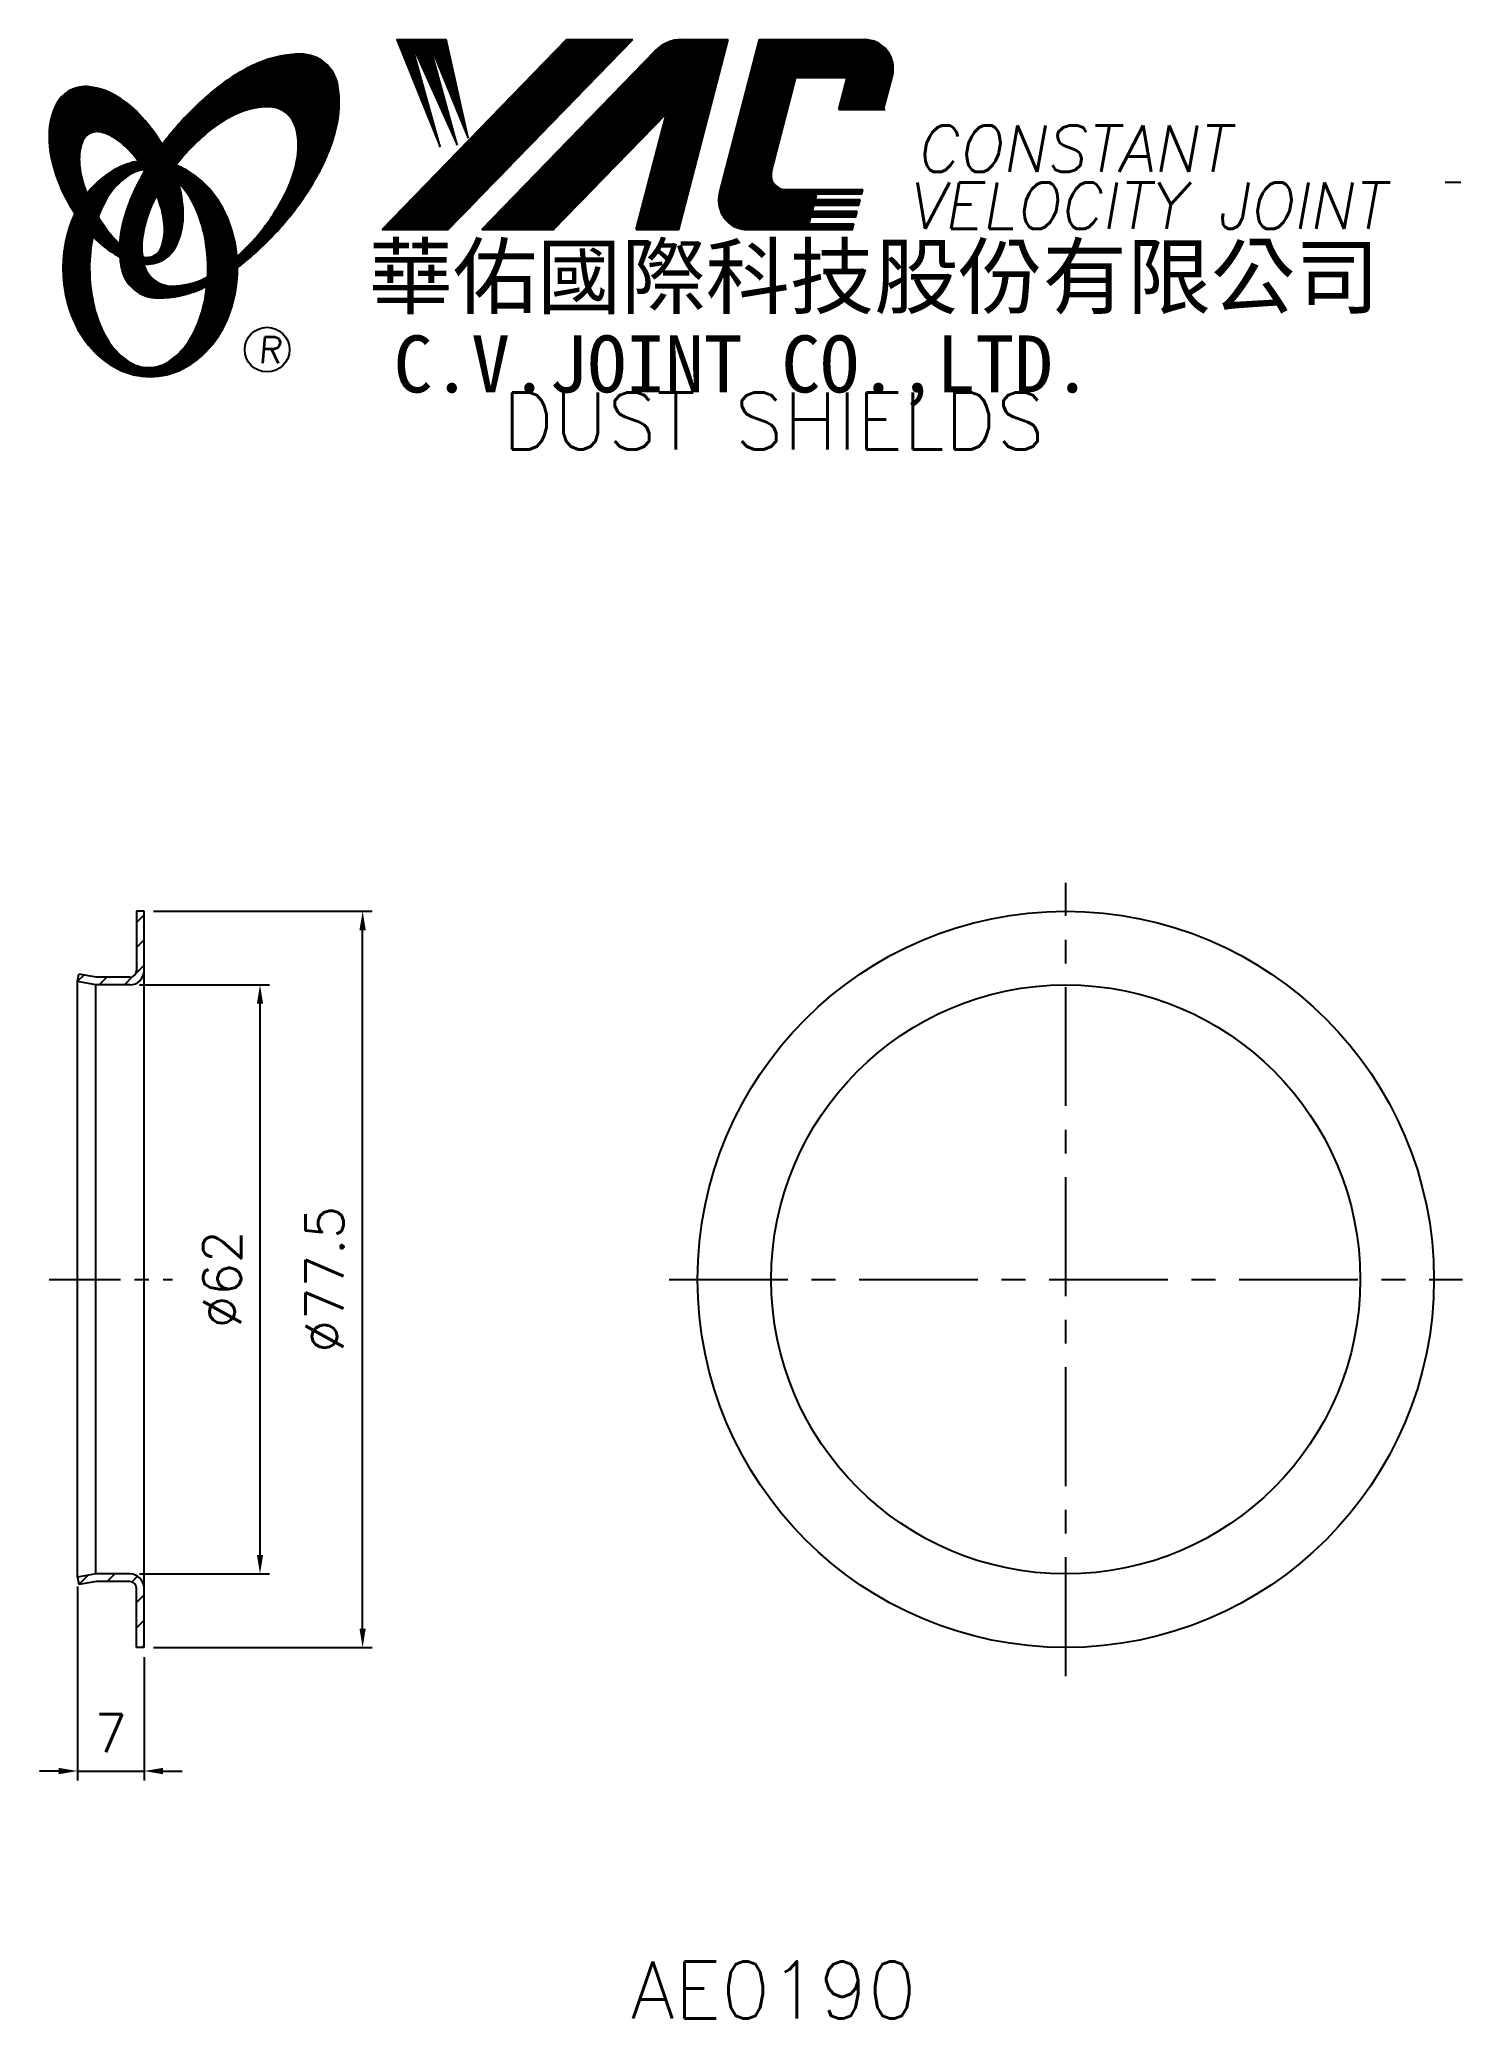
# Model space of a CAD drawing. Extents: x 670 to 820, y 258 to 466.
import ezdxf
from ezdxf.enums import TextEntityAlignment as Align

# ---------------------------------------------------------------- set-up
doc = ezdxf.new("R2010")
doc.units = 0
doc.header["$LTSCALE"] = 10
doc.header["$MEASUREMENT"] = 0
doc.linetypes.add('CENTER', pattern=[2, 1.25, -0.25, 0.25, -0.25])
doc.layers.get('0').update_dxf_attribs({"linetype": 'CONTINUOUS'})
doc.layers.get('DEFPOINTS').update_dxf_attribs({"linetype": 'CONTINUOUS'})
doc.layers.add('4', color=7, linetype='CONTINUOUS')
doc.styles.add('CHINA', font='KAIU.TTF')
doc.styles.add('ITALICC', font='simplex.shx')
doc.dimstyles.new('STANDARD$0', dxfattribs={"dimtxt": 4, "dimasz": 2, "dimexe": 1, "dimexo": 1, "dimgap": 2, "dimtad": 1, "dimdec": 4, "dimzin": 10, "dimtxsty": 'ITALICC', "dimcen": 2, "dimclrd": 5, "dimclre": 5, "dimclrt": 18, "dimaunit": 1, "dimazin": 3, "dimtp": 0.1, "dimtfac": 0.7, "dimtdec": 4, "dimtmove": 0, "dimatfit": 3, "dimtolj": 1, "dimtzin": 10})
pattern_1 = [(45, (740.334627, 222.484405), (-0.00727476112, 0.00727476112), [])]
pattern_2 = [(45, (571.744082, 258.788814), (-0.00883883476, 0.00883883476), [])]

# ---------------------------------------------------------------- blocks, each defined once
blk = doc.blocks.new('*D4')
at = {"color": 5, "linetype": 'BYBLOCK'}
for p, q in [((680.28, 366.73), (693.98, 366.73)), ((692.98, 306.73), (692.98, 364.73)), ((680.28, 304.73), (693.98, 304.73))]:
    blk.add_line(p, q, dxfattribs=at)
for points in [[(692.65, 364.73), (693.31, 364.73), (692.98, 366.73)], [(692.65, 306.73), (693.31, 306.73), (692.98, 304.73)]]:
    blk.add_solid(points, dxfattribs=at)
at = {"layer": 'DEFPOINTS', "color": 0, "linetype": 'BYBLOCK'}
for p in [(679.28, 366.73), (692.98, 366.73), (679.28, 304.73)]:
    blk.add_point(p, dxfattribs=at)
at = {"color": 18, "linetype": 'BYBLOCK', "insert": (688.98, 335.73), "char_height": 4, "attachment_point": 5, "rotation": 90, "style": 'ITALICC'}
blk.add_mtext('\\A1;∅62', dxfattribs=at)
blk = doc.blocks.new('*D5')
at = {"color": 5, "linetype": 'BYBLOCK'}
for p, q in [((681.78, 374.48), (704.78, 374.48)), ((703.78, 298.98), (703.78, 372.48)), ((681.78, 296.98), (704.78, 296.98))]:
    blk.add_line(p, q, dxfattribs=at)
for points in [[(703.45, 372.48), (704.11, 372.48), (703.78, 374.48)], [(703.45, 298.98), (704.11, 298.98), (703.78, 296.98)]]:
    blk.add_solid(points, dxfattribs=at)
at = {"layer": 'DEFPOINTS', "color": 0, "linetype": 'BYBLOCK'}
for p in [(680.78, 374.48), (703.78, 374.48), (680.78, 296.98)]:
    blk.add_point(p, dxfattribs=at)
at = {"color": 18, "linetype": 'BYBLOCK', "insert": (699.78, 335.73), "char_height": 4, "attachment_point": 5, "rotation": 90, "style": 'ITALICC'}
blk.add_mtext('\\A1;∅77.5', dxfattribs=at)
blk = doc.blocks.new('*D6')
at = {"color": 5, "linetype": 'BYBLOCK'}
for p, q in [((673.78, 303.39), (673.78, 282.98)), ((680.78, 295.98), (680.78, 282.98)), ((671.78, 283.98), (669.78, 283.98)), ((673.78, 283.98), (680.78, 283.98)), ((682.78, 283.98), (684.78, 283.98))]:
    blk.add_line(p, q, dxfattribs=at)
for points in [[(671.78, 284.31), (671.78, 283.64), (673.78, 283.98)], [(682.78, 284.31), (682.78, 283.64), (680.78, 283.98)]]:
    blk.add_solid(points, dxfattribs=at)
at = {"layer": 'DEFPOINTS', "color": 0, "linetype": 'BYBLOCK'}
for p in [(673.78, 304.39), (680.78, 296.98), (680.78, 283.98)]:
    blk.add_point(p, dxfattribs=at)
at = {"color": 18, "linetype": 'BYBLOCK', "insert": (677.28, 287.98), "char_height": 4, "attachment_point": 5, "style": 'ITALICC'}
blk.add_mtext('\\A1;7', dxfattribs=at)

msp = doc.modelspace()

# ---------------------------------------------------------------- hatches: boundary and pattern name
at = {"layer": '4', "linetype": 'CONTINUOUS'}
h = msp.add_hatch(dxfattribs=at)
h.set_pattern_fill('ANSI31', color=5, scale=0.082305, style=0)
h.set_pattern_definition([(45, (571.744082, 258.788814), (-0.00727476112, 0.00727476112), [])])
h.paths.add_polyline_path([(693.77955, 459.15732, -0.172879177), (695.72103, 458.49875, -0.172879177), (696.80832, 456.7607, -0.104527385), (696.8361, 453.43251, -0.065680101), (695.66657, 450.03055, -0.051823203), (693.22615, 446.18816, -0.044272532), (690.55118, 443.36183, -0.020203161), (690.60476, 442.22391, 0.006517006), (691.00931, 442.53599, 0.049863361), (695.56274, 446.94905, 0.049863361), (699.15238, 452.17622, 0.063682799), (700.97342, 456.80356, 0.103597411), (701.16272, 461.38753, 0.177892575), (699.81411, 463.75781, 0.177892575), (697.25172, 464.69114, 0.103597411), (692.76392, 463.73809, 0.063682799), (688.50618, 461.16902, 0.049863361), (683.95275, 456.75596, 0.016070017), (682.68205, 455.14964, -0.007061632), (682.92934, 454.71261, -0.031648676), (683.88192, 452.67604, -0.008069351), (684.31383, 453.24035, -0.051823203), (687.4922, 456.4988, -0.065680101), (690.53413, 458.41916, -0.104527385)])
h.paths.add_polyline_path([(680.70388, 445.996, -0.065680101), (681.87341, 449.39796, -0.006063428), (682.11735, 449.87297, 0.027613469), (681.39052, 451.46104, 0.017011252), (680.8571, 452.39602, 0.007829282), (680.36311, 451.52879, 0.063682799), (678.54207, 446.90144, 0.103597411), (678.35277, 442.31747, 0.177892575), (679.70138, 439.9472, 0.177892575), (682.26377, 439.01387, 0.103597411), (686.75157, 439.96691, 0.008811776), (687.37854, 440.25699, 0.013922709), (687.45586, 441.2268, -0.009086703), (687.00585, 441.00935, -0.104527385), (683.76043, 440.27119, -0.172879177), (681.81895, 440.92976, -0.172879177), (680.73166, 442.66781, -0.104527385)])
h = msp.add_hatch(dxfattribs=at)
h.set_pattern_fill('ANSI31', color=5, scale=0.1, style=0)
h.set_pattern_definition(pattern_2)
h.paths.add_polyline_path([(732.20279, 466.2198), (725.24548, 466.2198), (705.82887, 446.21604), (712.78618, 446.21604)])
h.paths.add_polyline_path([(735.74968, 458.45423), (732.5693, 446.21604), (737.05029, 446.21604), (742.24872, 466.2198), (737.352, 466.2198, 0.202785967), (734.61792, 465.06338), (716.32379, 446.21604), (723.87071, 446.21604)])
h.paths.add_polyline_path([(749.37678, 462.22138), (754.7705, 462.22138), (753.90149, 458.87736), (758.61831, 458.87736), (759.53502, 462.40493, 0.490800957), (756.58482, 466.2198), (745.55051, 466.2198), (741.34345, 450.03091, 0.490800957), (744.29365, 446.21604), (755.32797, 446.21604), (755.48242, 446.81035), (750.7656, 446.81035), (750.95896, 447.55443), (755.67578, 447.55443), (755.83434, 448.16457), (751.11752, 448.16457), (751.27876, 448.78504), (755.99558, 448.78504), (756.15177, 449.38603), (751.43495, 449.38603), (751.59175, 449.98941), (756.30857, 449.98941), (756.4253, 450.4386), (748.28555, 450.4386, -0.490800957), (746.81045, 452.34604)])
h = msp.add_hatch(dxfattribs=at)
h.set_pattern_fill('ANSI31', color=1, scale=0.1, style=0)
h.set_pattern_definition(pattern_2)
h.paths.add_polyline_path([(712.56085, 466.2198), (707.38352, 466.2198), (711.95429, 454.91606), (708.88835, 465.87404), (713.72309, 455.15172), (710.77508, 465.87404), (714.9023, 455.85868)])
h = msp.add_hatch(dxfattribs=at)
h.set_pattern_fill('ANSI31', color=3, scale=0.082305, style=0)
h.set_pattern_definition(pattern_1)
h.paths.add_polyline_path([(677.98305, 460.20815, 0.106488277), (675.04117, 461.24673, 0.158297415), (672.95097, 460.85168, 0.158297415), (671.49164, 459.30399, 0.106488277), (670.78083, 456.26623, 0.071723199), (671.19887, 452.95327, 0.058080454), (672.74386, 449.13788, 0.058080454), (675.1249, 445.78009, 0.071723199), (677.69014, 443.64234, 0.020895977), (678.23033, 443.34035, -0.030777155), (678.21442, 444.71657, -0.042059526), (677.11806, 445.87933, -0.04691039), (675.4989, 448.36048, -0.04691039), (674.37062, 451.09997, -0.060581117), (673.96852, 453.36203, -0.10187153), (674.28014, 455.45023, -0.185892489), (675.06023, 456.34188, -0.185892489), (676.23687, 456.48, -0.10187153), (678.13452, 455.55446, -0.060581117), (679.77135, 453.94219, -0.04691039), (681.39052, 451.46104, -0.04691039), (682.5188, 448.72156, -0.060581117), (682.9209, 446.45949, -0.10187153), (682.60928, 444.37129, -0.185892489), (681.82919, 443.47964, -0.185892489), (680.65255, 443.34152, -0.002013383), (680.61175, 443.35215, 0.021593804), (680.73166, 442.66781, 0.006477741), (680.74966, 442.59077, 0.14950097), (682.72222, 442.99881, 0.158297415), (684.18155, 444.5465, 0.106488277), (684.89237, 447.58427, 0.071723199), (684.47432, 450.89722, 0.058080454), (682.92934, 454.71261, 0.058080454), (680.54829, 458.0704, 0.071723199)])
h = msp.add_hatch(dxfattribs=at)
h.set_pattern_fill('ANSI31', color=1, scale=0.082305, style=0)
h.set_pattern_definition(pattern_1)
h.paths.add_polyline_path([(679.07667, 451.88471, -0.120168026), (680.76846, 452.53809, 0.016865385), (680.1687, 453.42083, 0.076648372), (678.01248, 452.70192, 0.104809576), (674.92802, 450.18882, 0.005838257), (674.76108, 449.97662, 0.028089978), (675.4989, 448.36048, 0.014237292), (675.94103, 447.57543, -0.045767751), (676.86621, 449.51228, -0.106890197)])
h.paths.add_polyline_path([(675.0453, 442.13009, -0.048711043), (675.37541, 445.51042, -0.007865741), (675.1249, 445.78009, -0.037695478), (673.48903, 447.89885, 0.03042545), (672.9637, 446.59488, 0.080710289), (672.23827, 442.13009, 0.080710289), (672.9637, 437.6653, 0.089265679), (674.92802, 434.07136, 0.104809576), (678.01248, 431.55826, 0.11926607), (681.42167, 430.73332, 0.11926607), (684.83086, 431.55826, 0.104809576), (687.91532, 434.07136, 0.089265679), (689.87964, 437.6653, 0.080710289), (690.60508, 442.13009, 0.080710289), (689.87964, 446.59488, 0.089265679), (687.91532, 450.18882, 0.104809576), (684.83086, 452.70192, 0.025513357), (684.13763, 453.01467, 0.004818181), (683.88192, 452.67604, -0.023722145), (684.42314, 451.07929, -0.065307489), (685.65832, 449.51228, -0.073950765), (686.97077, 446.31455, -0.060532391), (687.47923, 442.13009, -0.060532391), (686.97077, 437.94562, -0.073950765), (685.65832, 434.7479, -0.106890197), (683.44786, 432.37547, -0.153118262), (681.26226, 431.69009, -0.153118262), (679.07667, 432.37547, -0.106890197), (676.86621, 434.7479, -0.073950765), (675.55376, 437.94562, -0.060532391)])
h = msp.add_hatch(dxfattribs=at)
h.set_pattern_fill('ANSI31', color=5, scale=15, style=0)
h.set_pattern_definition([(45, (98.1426, -41.4803), (-1.325825, 1.325825), [])])
h.paths.add_polyline_path([(680.779, 303.22571, 0.414213562), (679.279, 304.72571), (675.70901, 304.72571), (673.779, 304.38539), (673.91792, 303.59755), (675.779, 303.92571), (679.279, 303.92571, -0.414213562), (679.979, 303.22571), (679.979, 296.97571), (680.779, 296.97571)])
h.paths.add_polyline_path([(679.979, 368.22571, -0.414213562), (679.279, 367.52571), (675.779, 367.52571), (673.91792, 367.85386), (673.779, 367.06602), (675.70901, 366.72571), (679.279, 366.72571, 0.414213562), (680.779, 368.22571), (680.779, 374.47571), (679.979, 374.47571)])

# ---------------------------------------------------------------- linework, layer by layer
at = {"layer": '4', "color": 5, "linetype": 'CONTINUOUS'}
for p, q in [((705.82887, 446.21604), (725.24548, 466.2198)), ((712.78618, 446.21604), (732.20279, 466.2198)), ((716.32379, 446.21604), (734.61792, 465.06338)), ((725.24548, 466.2198), (732.20279, 466.2198)), ((737.05029, 446.21604), (742.24872, 466.2198)), ((737.352, 466.2198), (742.24872, 466.2198)), ((741.34345, 450.03091), (745.55051, 466.2198)), ((745.55051, 466.2198), (756.58482, 466.2198)), ((758.61831, 458.87736), (759.53502, 462.40493)), ((746.81045, 452.34604), (749.37678, 462.22138)), ((749.37678, 462.22138), (754.7705, 462.22138)), ((753.90149, 458.87736), (754.7705, 462.22138)), ((723.87071, 446.21604), (735.74968, 458.45423)), ((732.5693, 446.21604), (735.74968, 458.45423)), ((753.90149, 458.87736), (758.76874, 458.87736)), ((748.28555, 450.4386), (756.4253, 450.4386)), ((751.43495, 449.38603), (751.59175, 449.98941)), ((751.59175, 449.98941), (756.30857, 449.98941)), ((756.30857, 449.98941), (756.4253, 450.4386)), ((819.36338, 451.19117), (817.72741, 451.19117)), ((751.11752, 448.16457), (751.27876, 448.78504)), ((751.11752, 448.16457), (755.83434, 448.16457)), ((751.27876, 448.78504), (755.99558, 448.78504)), ((751.43495, 449.38603), (756.15177, 449.38603)), ((755.67578, 447.55443), (755.83434, 448.16457)), ((755.99558, 448.78504), (756.15177, 449.38603)), ((705.82887, 446.21604), (712.78618, 446.21604)), ((716.32379, 446.21604), (723.87071, 446.21604)), ((732.5693, 446.21604), (737.05029, 446.21604)), ((744.29365, 446.21604), (755.32797, 446.21604)), ((750.7656, 446.81035), (750.95896, 447.55443)), ((750.7656, 446.81035), (755.48242, 446.81035)), ((750.95896, 447.55443), (755.67578, 447.55443)), ((755.32797, 446.21604), (755.48242, 446.81035))]:
    msp.add_line(p, q, dxfattribs=at)
at = {"layer": '4', "color": 1, "linetype": 'CONTINUOUS'}
for p, q in [((707.38352, 466.2198), (712.56085, 466.2198)), ((707.38352, 466.2198), (711.95429, 454.91606)), ((708.88835, 465.87404), (713.72309, 455.15172)), ((711.95429, 454.91606), (708.88835, 465.87404)), ((713.72309, 455.15172), (710.77508, 465.87404)), ((710.77508, 465.87404), (714.9023, 455.85868)), ((714.9023, 455.85868), (712.56085, 466.2198))]:
    msp.add_line(p, q, dxfattribs=at)
at = {"layer": '4', "color": 5, "linetype": 'CENTER'}
for p, q in [((777.78382, 293.97571), (777.78382, 377.47571)), ((736.03382, 335.72571), (819.53382, 335.72571))]:
    msp.add_line(p, q, dxfattribs=at)
at = {"layer": '4', "color": 7, "linetype": 'CONTINUOUS'}
for p, q in [((679.979, 374.47571), (679.979, 368.22571)), ((680.779, 374.47571), (679.979, 374.47571)), ((680.779, 296.97571), (680.779, 374.47571)), ((673.779, 367.06602), (673.91792, 367.85386)), ((673.779, 304.38539), (673.779, 367.06602)), ((675.70901, 366.72571), (673.779, 367.06602)), ((675.779, 367.52571), (673.91792, 367.85386)), ((675.70901, 304.72571), (675.70901, 366.72571)), ((679.279, 366.72571), (675.70901, 366.72571)), ((679.279, 367.52571), (675.779, 367.52571)), ((675.70901, 304.72571), (673.779, 304.38539)), ((673.779, 304.38539), (673.91792, 303.59755)), ((679.279, 304.72571), (675.70901, 304.72571)), ((675.779, 303.92571), (673.91792, 303.59755)), ((679.279, 303.92571), (675.779, 303.92571)), ((679.979, 296.97571), (679.979, 303.22571)), ((680.779, 296.97571), (679.979, 296.97571))]:
    msp.add_line(p, q, dxfattribs=at)
at = {"layer": '4', "color": 5, "linetype": 'CENTER', "ltscale": 0.6}
msp.add_line((670.779, 335.72571), (683.779, 335.72571), dxfattribs=at)
at = {"layer": '4', "color": 5, "linetype": 'CONTINUOUS'}
for points in [[(690.60476, 442.22391, 0.006517006), (691.00931, 442.53599, 0.049863361), (695.56274, 446.94905, 0.049863361), (699.15238, 452.17622, 0.063682799), (700.97342, 456.80356, 0.103597411), (701.16272, 461.38753, 0.177892575), (699.81411, 463.75781, 0.177892575), (697.25172, 464.69114, 0.103597411), (692.76392, 463.73809, 0.063682799), (688.50618, 461.16902, 0.049863361), (683.95275, 456.75596, 0.016070017), (682.68205, 455.14964)], [(690.55118, 443.36183, 0.044272532), (693.22615, 446.18816, 0.051823203), (695.66657, 450.03055, 0.065680101), (696.8361, 453.43251, 0.104527385), (696.80832, 456.7607, 0.172879177), (695.72103, 458.49875, 0.172879177), (693.77955, 459.15732, 0.104527385), (690.53413, 458.41916, 0.065680101), (687.4922, 456.4988, 0.051823203), (684.31383, 453.24035, 0.008069351), (683.88192, 452.67604)], [(680.8571, 452.39602, 0.007829282), (680.36311, 451.52879, 0.063682799), (678.54207, 446.90144, 0.103597411), (678.35277, 442.31747, 0.177892575), (679.70138, 439.9472, 0.177892575), (682.26377, 439.01387, 0.103597411), (686.75157, 439.96691, 0.008811776), (687.37854, 440.25699, 0.008811776)], [(682.11735, 449.87297, 0.006063428), (681.87341, 449.39796, 0.065680101), (680.70388, 445.996, 0.104527385), (680.73166, 442.66781, 0.172879177), (681.81895, 440.92976, 0.172879177), (683.76043, 440.27119, 0.104527385), (687.00585, 441.00935, 0.009086703), (687.45586, 441.2268, 0.009086703)]]:
    msp.add_lwpolyline(points, format="xyb", dxfattribs=at)
at = {"layer": '4', "color": 3, "linetype": 'CONTINUOUS'}
for points in [[(680.74966, 442.59077, 0.14950097), (682.72222, 442.99881, 0.158297415), (684.18155, 444.5465, 0.106488277), (684.89237, 447.58427, 0.071723199), (684.47432, 450.89722, 0.058080454), (682.92934, 454.71261, 0.058080454), (680.54829, 458.0704, 0.071723199), (677.98305, 460.20815, 0.106488277), (675.04117, 461.24673, 0.158297415), (672.95097, 460.85168, 0.158297415), (671.49164, 459.30399, 0.106488277), (670.78083, 456.26623, 0.071723199), (671.19887, 452.95327, 0.058080454), (672.74386, 449.13788, 0.058080454), (675.1249, 445.78009, 0.071723199), (677.69014, 443.64234, 0.020895977), (678.23033, 443.34035, 0.020895977)], [(680.61175, 443.35215, 0.002013383), (680.65255, 443.34152, 0.185892489), (681.82919, 443.47964, 0.185892489), (682.60928, 444.37129, 0.10187153), (682.9209, 446.45949, 0.060581117), (682.5188, 448.72156, 0.04691039), (681.39052, 451.46104, 0.04691039), (679.77135, 453.94219, 0.060581117), (678.13452, 455.55446, 0.10187153), (676.23687, 456.48, 0.185892489), (675.06023, 456.34188, 0.185892489), (674.28014, 455.45023, 0.10187153), (673.96852, 453.36203, 0.060581117), (674.37062, 451.09997, 0.04691039), (675.4989, 448.36048, 0.04691039), (677.11806, 445.87933, 0.042059526), (678.21442, 444.71657, 0.042059526)]]:
    msp.add_lwpolyline(points, format="xyb", dxfattribs=at)
at = {"layer": '4', "color": 1, "linetype": 'CONTINUOUS'}
for points in [[(673.48903, 447.89885, 0.03042545), (672.9637, 446.59488, 0.080710289), (672.23827, 442.13009, 0.080710289), (672.9637, 437.6653, 0.089265679), (674.92802, 434.07136, 0.104809576), (678.01248, 431.55826, 0.11926607), (681.42167, 430.73332, 0.11926607), (684.83086, 431.55826, 0.104809576), (687.91532, 434.07136, 0.089265679), (689.87964, 437.6653, 0.080710289), (690.60508, 442.13009, 0.080710289), (689.87964, 446.59488, 0.089265679), (687.91532, 450.18882, 0.104809576), (684.83086, 452.70192, 0.025513357), (684.13763, 453.01467, 0.025513357)], [(680.1687, 453.42083, 0.076648372), (678.01248, 452.70192, 0.104809576), (674.92802, 450.18882, 0.005838257), (674.76108, 449.97662, 0.005838257)], [(680.76846, 452.53809, 0.120168026), (679.07667, 451.88471, 0.106890197), (676.86621, 449.51228, 0.045767751), (675.94103, 447.57543, 0.045767751)], [(675.37541, 445.51042, 0.048711043), (675.0453, 442.13009, 0.060532391), (675.55376, 437.94562, 0.073950765), (676.86621, 434.7479, 0.106890197), (679.07667, 432.37547, 0.153118262), (681.26226, 431.69009, 0.153118262), (683.44786, 432.37547, 0.106890197), (685.65832, 434.7479, 0.073950765), (686.97077, 437.94562, 0.060532391), (687.47923, 442.13009, 0.060532391), (686.97077, 446.31455, 0.073950765), (685.65832, 449.51228, 0.065307489), (684.42314, 451.07929)]]:
    msp.add_lwpolyline(points, format="xyb", dxfattribs=at)
at = {"layer": '4', "color": 5, "linetype": 'CONTINUOUS'}
msp.add_circle((693.72591, 433.58437), 2.35282, dxfattribs=at)
at = {"layer": '4', "color": 7, "linetype": 'CONTINUOUS'}
for radius in [38.75, 31]:
    msp.add_circle((777.78382, 335.72571), radius, dxfattribs=at)
at = {"layer": '4', "color": 5, "linetype": 'CONTINUOUS'}
for centre, radius, start, end in [((737.352, 462.40956), 3.81024, 90, 135.8533387), ((756.58482, 463.17161), 3.04819, 345.4326059, 90), ((748.28555, 451.9627), 1.5241, 165.4326059, 270), ((744.29365, 449.26423), 3.04819, 165.4326059, 270)]:
    msp.add_arc(centre, radius, start, end, dxfattribs=at)
at = {"layer": '4', "color": 7, "linetype": 'CONTINUOUS'}
for centre, radius, start, end in [((679.279, 368.22571), 0.7, 270, 0), ((679.279, 368.22571), 1.5, 270, 0), ((679.279, 303.22571), 1.5, 0, 90), ((679.279, 303.22571), 0.7, 0, 90)]:
    msp.add_arc(centre, radius, start, end, dxfattribs=at)

# ---------------------------------------------------------------- texts
at = {"layer": '4', "color": 5, "linetype": 'CONTINUOUS', "style": 'ITALICC'}
for s, height, oblique, p in [('CONSTANT', 4.9, 10, (761.97768, 452.2865)), ('VELOCITY JOINT', 4.9, 10, (761.09946, 446.29112)), ('R', 2.75625, 5, (692.76722, 432.17476))]:
    msp.add_text(s, height=height, dxfattribs=dict(at, oblique=oblique)).set_placement(p)
at = {"layer": '4', "color": 7, "linetype": 'CONTINUOUS', "style": 'CHINA'}
for s, height, p in [('華佑國際科技股份有限公司', 6.5, (704.41552, 438.02619)), ('C.V.JOINT CO.,LTD.', 6, (707.04415, 429.07997))]:
    msp.add_text(s, height=height, dxfattribs=at).set_placement(p)
at = {"layer": '4', "color": 18, "linetype": 'CONTINUOUS', "style": 'ITALICC'}
for s, p in [('DUST SHIELDS', (747.04688, 423.08715)), ('AE0190', (747.04688, 257.93976))]:
    msp.add_text(s, height=6, dxfattribs=at).set_placement(p, align=Align.CENTER)

# ---------------------------------------------------------------- dimensions: what is measured, and where the dimension line sits
at = {"layer": '4', "color": 18, "linetype": 'CONTINUOUS'}
for base, p1, p2, text, picture, middle in [((703.77904, 374.47571), (680.779, 296.97571), (680.779, 374.47571), '%%C77.5', '*D5', (699.77904, 335.72571)), ((692.97904, 366.72571), (679.279, 304.72571), (679.279, 366.72571), '%%C62', '*D4', (688.97904, 335.72571))]:
    dim = msp.add_linear_dim(base=base, p1=p1, p2=p2, angle=270, text=text, dimstyle='STANDARD$0', override={"dimcen": 2.5, "dimaunit": 0, "dimtp": 0}, dxfattribs=at)
    dim.commit()
    dim.dimension.update_dxf_attribs({"geometry": picture, "text_midpoint": middle})
dim = msp.add_linear_dim(base=(680.779, 283.97575), p1=(673.779, 304.38539), p2=(680.779, 296.97571), text='7', dimstyle='STANDARD$0', dxfattribs=at)
dim.commit()
dim.dimension.update_dxf_attribs({"geometry": '*D6', "text_midpoint": (677.279, 287.97575)})

doc.saveas('drawing.dxf')
